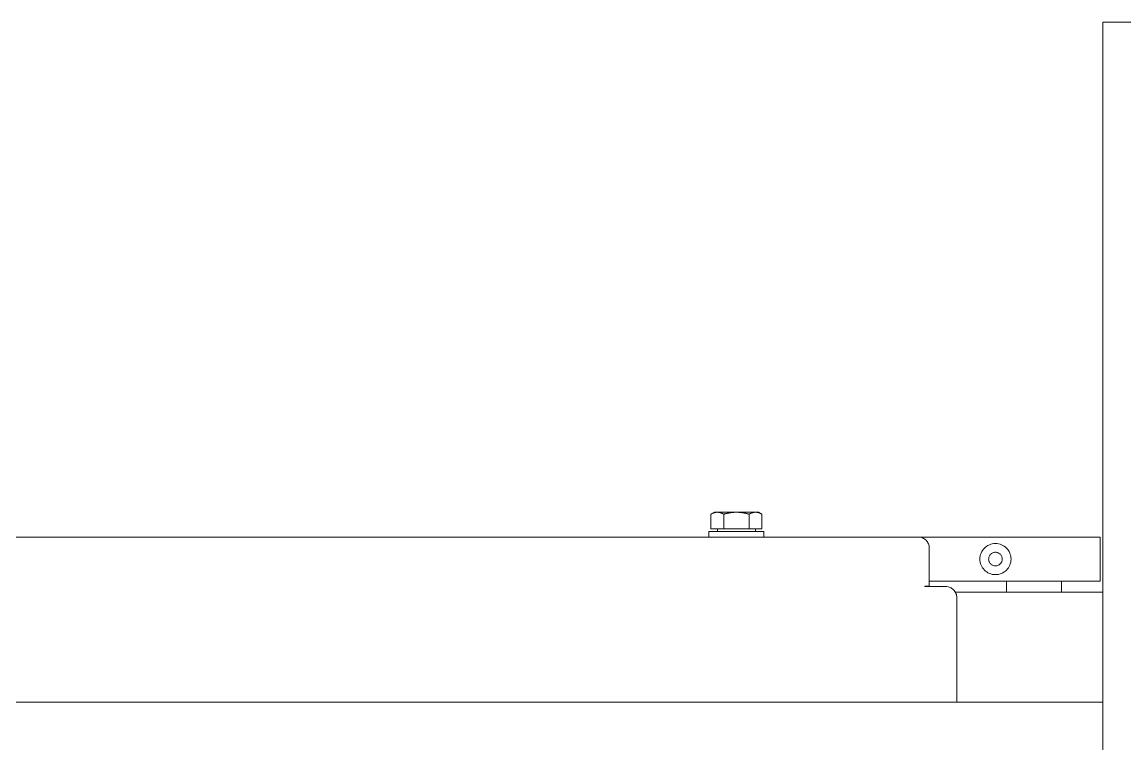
# Model space of a CAD drawing. Extents: x -681219 to -550379, y -242630 to -158199.
# Drawn here: x -672206 to -672005.9, y -213758.1 to -213627 of the extents above; entities that cross this region are included whole.
import ezdxf

# ---------------------------------------------------------------- set-up
doc = ezdxf.new("R2010")
doc.units = 0
doc.header["$LTSCALE"] = 1000
doc.linetypes.add('DASHED2', pattern=[9.525, 6.35, -3.175])
doc.layers.get('0').update_dxf_attribs({"linetype": 'CONTINUOUS'})
doc.layers.add('future', color=4, linetype='DASHED2', lineweight=0)

# ---------------------------------------------------------------- blocks, each defined once
blk = doc.blocks.new('A$Caddf9ae6')
at = {"color": 0}
for p, q in [((289.31, -3534.97), (289.31, -3542.97)), ((-256.69, -3542.97), (265.31, -3542.97)), ((165.81, -3542.97), (165.81, -3555.47)), ((185.81, -3542.97), (185.81, -3569.74)), ((187.81, -3543.47), (195.81, -3543.47)), ((187.81, -3543.47), (187.81, -3556.47)), ((195.81, -3556.47), (195.81, -3543.47)), ((289.31, -3542.97), (265.31, -3542.97)), ((185.81, -3550.47), (187.81, -3550.47)), ((165.81, -3955.47), (165.81, -3555.47)), ((187.81, -3556.47), (187.81, -3574.47)), ((195.81, -3556.47), (195.81, -3576.47)), ((185.81, -3560.47), (187.81, -3560.47)), ((184.81, -3569.47), (165.81, -3569.47)), ((186.81, -3574.39), (186.81, -3571.47)), ((186.81, -3574.39), (186.81, -3574.55)), ((186.81, -3575.3), (186.81, -3574.55)), ((186.91, -3575.3), (186.81, -3575.3)), ((186.91, -3574.47), (193.81, -3574.47)), ((186.91, -3574.47), (186.91, -3575.3)), ((195.81, -3576.47), (195.81, -3763.47)), ((196.81, -3604.47), (195.81, -3604.47)), ((196.81, -3614.47), (196.81, -3604.47)), ((197.31, -3606.03), (196.81, -3606.03)), ((197.31, -3607.16), (197.31, -3604.85)), ((197.31, -3604.85), (199.96, -3604.85)), ((200.31, -3605.47), (199.96, -3604.85)), ((200.31, -3606), (200.31, -3605.47)), ((200.31, -3609.47), (200.31, -3606)), ((197.31, -3611.78), (197.31, -3607.16)), ((197.31, -3607.16), (199.96, -3607.16)), ((200.31, -3612.93), (200.31, -3609.47)), ((197.31, -3611.78), (199.96, -3611.78)), ((197.31, -3614.09), (197.31, -3611.78)), ((196.81, -3614.47), (195.81, -3614.47)), ((197.31, -3612.91), (196.81, -3612.91)), ((197.31, -3614.09), (199.96, -3614.09)), ((200.31, -3613.47), (199.96, -3614.09)), ((200.31, -3613.47), (200.31, -3612.93))]:
    blk.add_line(p, q, dxfattribs=at)
for radius in [2.83, 1.23]:
    blk.add_circle((191.81, -3562.47), radius, dxfattribs=at)
blk.add_arc((193.81, -3576.47), 2, 0, 90, dxfattribs=at)
blk.add_ellipse((184.81, -3571.47), major_axis=(2, 0), ratio=0.99863, start_param=0, end_param=1.570796, dxfattribs=at)
for points in [[(200.31, -3606), (200.31, -3605.47), (199.96, -3604.85)], [(199.96, -3607.16), (200.31, -3606.54), (200.31, -3606)], [(200.31, -3609.47), (200.31, -3608.4), (199.96, -3607.16)], [(199.96, -3611.78), (200.31, -3610.54), (200.31, -3609.47)], [(200.31, -3612.93), (200.31, -3612.4), (199.96, -3611.78)], [(199.96, -3614.09), (200.31, -3613.47), (200.31, -3612.93)]]:
    blk.add_rational_spline(points, [1, 1.0379548493, 1], degree=2, dxfattribs=at)

msp = doc.modelspace()

# ---------------------------------------------------------------- block references
at = {"layer": 'future', "xscale": -1, "rotation": 270}
msp.add_blockref('A$Caddf9ae6', (-668466.9156, -213916.3249), dxfattribs=at)

doc.saveas('drawing.dxf')
